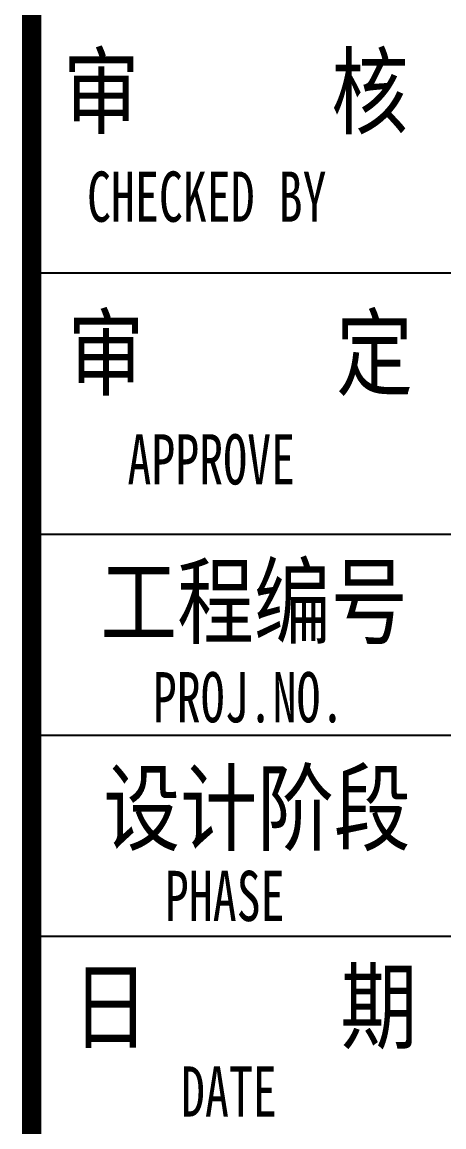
# Model space of a CAD drawing. Extents: x -266287 to 275962, y -324567 to 363765.
# Drawn here: x -82279 to -78087, y 32536 to 43529 of the extents above; entities that cross this region are included whole.
import ezdxf
from ezdxf.enums import TextEntityAlignment as Align

# ---------------------------------------------------------------- set-up
doc = ezdxf.new("R2010")
doc.units = 0
doc.header["$LTSCALE"] = 1000
doc.layers.get('0').update_dxf_attribs({"linetype": 'CONTINUOUS'})
doc.layers.add('0-TK', color=4, linetype='CONTINUOUS')
doc.layers.add('PUB_TITLE', color=4, linetype='CONTINUOUS')
doc.styles.add('-黑体', font='simhei.ttf', dxfattribs={"width": 0.8})

msp = doc.modelspace()

# ---------------------------------------------------------------- linework, layer by layer
at = {"layer": '0-TK', "const_width": 191.9817}
msp.add_lwpolyline([(-82183.49798, 28433.30504), (-82183.49798, 108433.30504)], dxfattribs=at)
at = {"layer": 'PUB_TITLE'}
for p, q in [((-82183.49798, 41033.30504), (-73764.58828, 41033.30504)), ((-82183.49798, 38433.30504), (-73764.58828, 38433.30504)), ((-82183.49798, 36433.30504), (-73764.58828, 36433.30504)), ((-82183.49798, 34433.30504), (-73764.58828, 34433.30504))]:
    msp.add_line(p, q, dxfattribs=at)

# ---------------------------------------------------------------- texts
at = {"style": '-黑体'}
for s, height, width, p in [('审     核', 700, 0.8, (-81874.43311, 42838.61086)), ('CHECKED BY', 500, 0.7, (-81634.38099, 41792.09159)), ('工程编号', 700, 0.8, (-81502.34418, 37763.87217)), ('PROJ.NO.', 500, 0.7, (-80980.53518, 36811.36279)), ('设计阶段', 700, 0.8, (-81472.1826, 35709.00102)), ('PHASE', 500, 0.7, (-80860.87496, 34834.09006)), ('日     期', 700, 0.8, (-81783.31119, 33735.12331, -0.28634)), ('DATE', 500, 0.7, (-80699.93521, 32888.19159, -0.28634))]:
    msp.add_text(s, height=height, dxfattribs=dict(at, width=width)).set_placement(p, align=Align.MIDDLE_LEFT)
for s, height, width, p in [('审     定', 700, 0.8, (-81826.67465, 39886.74015)), ('APPROVE', 500, 0.7, (-81233.03715, 38928.05143))]:
    msp.add_text(s, height=height, dxfattribs=dict(at, width=width)).set_placement(p)

doc.saveas('drawing.dxf')
